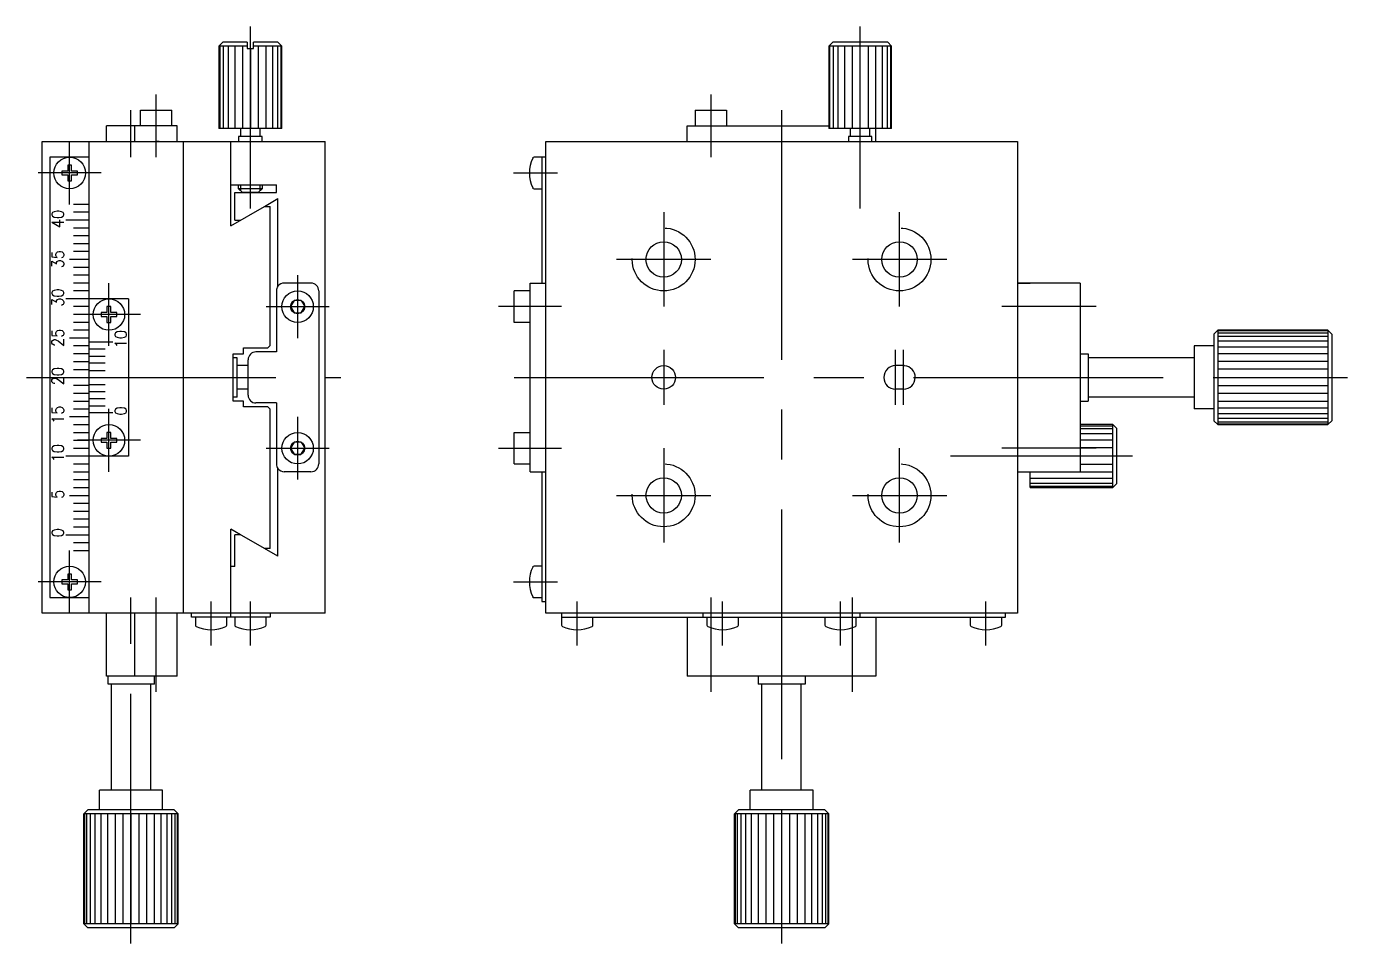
# Model space of a CAD drawing. Extents: x -135 to 243, y -133 to 113.
# Drawn here: x 74.6 to 242.7, y -72 to 44.6 of the extents above; entities that cross this region are included whole.
import ezdxf

# ---------------------------------------------------------------- set-up
doc = ezdxf.new("R2010")
doc.units = 0
doc.linetypes.add('CENTER', pattern=[50.8, 31.75, -6.35, 6.35, -6.35])
doc.linetypes.add('DASHED', pattern=[19.05, 12.7, -6.35])
doc.layers.get('0').update_dxf_attribs({"linetype": 'CONTINUOUS'})
doc.layers.add('CENTER', color=1, linetype='CENTER')
doc.styles.add('CONVERTER_2', font='txt.shx', dxfattribs={"width": 0.9})

# ---------------------------------------------------------------- blocks, each defined once
blk = doc.blocks.new('*U13')
at = {"color": 7, "linetype": 'CONTINUOUS', "style": 'CONVERTER_2', "width": 0.9}
blk.add_text('0', height=1.5, rotation=90, dxfattribs=at).set_placement((79.38, -20.34))
blk = doc.blocks.new('*U14')
at = {"color": 7, "linetype": 'CONTINUOUS', "style": 'CONVERTER_2', "width": 0.9}
blk.add_text('10', height=1.5, rotation=90, dxfattribs=at).set_placement((79.38, -10.79))
blk = doc.blocks.new('*U15')
at = {"color": 7, "linetype": 'CONTINUOUS', "style": 'CONVERTER_2', "width": 0.9}
blk.add_text('5', height=1.5, rotation=90, dxfattribs=at).set_placement((79.38, -15.45))
blk = doc.blocks.new('*U16')
at = {"color": 7, "linetype": 'CONTINUOUS', "style": 'CONVERTER_2', "width": 0.9}
blk.add_text('15', height=1.5, rotation=90, dxfattribs=at).set_placement((79.38, -5.9))
blk = doc.blocks.new('*U17')
at = {"color": 7, "linetype": 'CONTINUOUS', "style": 'CONVERTER_2', "width": 0.9}
blk.add_text('0', height=1.5, rotation=90, dxfattribs=at).set_placement((87.38, -4.84))
blk = doc.blocks.new('*U18')
at = {"color": 7, "linetype": 'CONTINUOUS', "style": 'CONVERTER_2', "width": 0.9}
blk.add_text('30', height=1.5, rotation=90, dxfattribs=at).set_placement((79.38, 8.99))
blk = doc.blocks.new('*U19')
at = {"color": 7, "linetype": 'CONTINUOUS', "style": 'CONVERTER_2', "width": 0.9}
blk.add_text('25', height=1.5, rotation=90, dxfattribs=at).set_placement((79.38, 3.88))
blk = doc.blocks.new('*U20')
at = {"color": 7, "linetype": 'CONTINUOUS', "style": 'CONVERTER_2', "width": 0.9}
blk.add_text('20', height=1.5, rotation=90, dxfattribs=at).set_placement((79.38, -1.01))
blk = doc.blocks.new('*U21')
at = {"color": 7, "linetype": 'CONTINUOUS', "style": 'CONVERTER_2', "width": 0.9}
blk.add_text('10', height=1.5, rotation=90, dxfattribs=at).set_placement((87.38, 3.71))
blk = doc.blocks.new('*U22')
at = {"color": 7, "linetype": 'CONTINUOUS', "style": 'CONVERTER_2', "width": 0.9}
blk.add_text('35', height=1.5, rotation=90, dxfattribs=at).set_placement((79.38, 13.88))
blk = doc.blocks.new('*U23')
at = {"color": 7, "linetype": 'CONTINUOUS', "style": 'CONVERTER_2', "width": 0.9}
blk.add_text('40', height=1.5, rotation=90, dxfattribs=at).set_placement((79.38, 18.99))

msp = doc.modelspace()

# ---------------------------------------------------------------- linework, layer by layer
at = {"color": 7, "linetype": 'CONTINUOUS'}
for p, q in [((99.13, 42.14), (99.63, 42.64)), ((99.13, 42.14), (99.13, 31.64)), ((102.73, 42.14), (99.13, 42.14)), ((99.27, 31.64), (99.27, 42.14)), ((102.73, 42.64), (99.63, 42.64)), ((99.67, 42.14), (99.67, 31.64)), ((100.3, 42.14), (100.3, 31.64)), ((101.13, 42.14), (101.13, 31.64)), ((102.1, 42.14), (102.1, 31.64)), ((102.73, 42.64), (102.73, 41.84)), ((103.53, 41.84), (103.53, 42.64)), ((106.63, 42.64), (103.53, 42.64)), ((107.13, 42.14), (103.53, 42.14)), ((104.17, 31.64), (104.17, 42.14)), ((105.13, 31.64), (105.13, 42.14)), ((105.96, 31.64), (105.96, 42.14)), ((106.6, 31.64), (106.6, 42.14)), ((106.63, 42.64), (107.13, 42.14)), ((107, 42.14), (107, 31.64)), ((107.13, 31.64), (107.13, 42.14)), ((176.7, 42.14), (177.2, 42.64)), ((176.7, 42.14), (176.7, 32)), ((179.67, 42.14), (176.7, 42.14)), ((176.84, 32), (176.84, 42.14)), ((184.2, 42.64), (177.2, 42.64)), ((177.24, 42.14), (177.24, 31.64)), ((177.87, 42.14), (177.87, 31.64)), ((178.7, 42.14), (178.7, 31.64)), ((179.67, 42.14), (179.67, 31.64)), ((180.7, 42.14), (179.67, 42.14)), ((180.7, 32), (180.7, 42.14)), ((181.74, 42.14), (180.7, 42.14)), ((181.74, 31.64), (181.74, 42.14)), ((184.7, 42.14), (181.74, 42.14)), ((182.7, 31.64), (182.7, 42.14)), ((183.53, 31.64), (183.53, 42.14)), ((184.16, 31.64), (184.16, 42.14)), ((184.2, 42.64), (184.7, 42.14)), ((184.56, 42.14), (184.56, 31.64)), ((184.7, 31.64), (184.7, 42.14)), ((102.73, 41.84), (103.13, 41.84)), ((103.13, 41.84), (103.13, 31.64)), ((103.13, 41.84), (103.53, 41.84)), ((89.13, 32), (89.13, 34)), ((89.13, 34), (91.13, 34)), ((91.13, 34), (93.13, 34)), ((93.13, 32), (93.13, 34)), ((159.7, 34), (159.7, 32)), ((159.7, 34), (163.7, 34)), ((163.7, 34), (163.7, 32)), ((84.83, 30), (84.83, 32)), ((91.13, 32), (84.83, 32)), ((84.83, 30), (84.83, 32)), ((88.43, 30), (88.43, 32)), ((93.83, 32), (91.13, 32)), ((93.83, 30), (93.83, 32)), ((158.7, 32), (176.7, 32)), ((158.7, 32), (159.7, 32)), ((158.7, 30), (158.7, 32)), ((176.7, 32), (176.7, 31.64)), ((176.84, 31.64), (176.84, 32)), ((182.7, 31.64), (182.7, 32)), ((99.27, 31.64), (99.13, 31.64)), ((101.91, 31.64), (99.27, 31.64)), ((104.63, 30.64), (101.63, 30.64)), ((101.63, 30.64), (101.63, 30)), ((103.13, 31.64), (101.91, 31.64)), ((101.91, 30.64), (101.91, 31.64)), ((104.36, 31.64), (103.13, 31.64)), ((104.36, 30.64), (104.36, 31.64)), ((107.13, 31.64), (104.36, 31.64)), ((104.63, 30), (104.63, 30.64)), ((177.87, 31.64), (176.7, 31.64)), ((178.7, 31.64), (177.87, 31.64)), ((182.7, 31.64), (178.7, 31.64)), ((182.2, 30.64), (179.2, 30.64)), ((179.2, 30.64), (179.2, 30)), ((179.48, 30.64), (179.48, 31.64)), ((181.93, 30.64), (181.93, 31.64)), ((182.2, 30), (182.2, 30.64)), ((183.53, 31.64), (182.7, 31.64)), ((182.7, 30), (182.7, 31.64)), ((184.56, 31.64), (183.53, 31.64)), ((184.7, 31.64), (184.56, 31.64)), ((76.63, 0), (76.63, 30)), ((76.63, 30), (94.63, 30)), ((82.63, 17.5), (82.63, 30)), ((84.83, 30), (91.13, 30)), ((90.93, 30), (93.83, 30)), ((91.13, 30), (91.13, 30)), ((91.23, 30), (91.93, 30)), ((91.53, 30), (91.23, 30)), ((93.83, 30), (94.63, 30)), ((94.63, -30), (94.63, 30)), ((94.63, -30), (94.63, 30)), ((94.63, 30), (100.63, 30)), ((100.63, 30), (112.63, 30)), ((100.63, 19.29), (100.63, 30)), ((112.63, -30), (112.63, 30)), ((140.7, 10.31), (140.7, 30)), ((140.7, 30), (200.7, 30)), ((156.7, 30), (158.7, 30)), ((158.7, 30), (160.7, 30)), ((200.7, 30), (200.7, -30)), ((77.63, 28), (77.63, -28)), ((82.63, 28), (77.63, 28)), ((79.88, 27), (79.88, 26.25)), ((80.38, 27), (79.88, 27)), ((80.38, 26.25), (80.38, 27)), ((140.2, 28), (139.21, 28)), ((140.2, 28), (140.2, 12)), ((140.7, 28), (140.2, 28)), ((79.88, 26.25), (79.13, 26.25)), ((79.13, 26.25), (79.13, 25.75)), ((79.13, 25.75), (79.88, 25.75)), ((79.88, 25.75), (79.88, 25)), ((81.13, 26.25), (80.38, 26.25)), ((80.38, 25), (80.38, 25.75)), ((80.38, 25.75), (81.13, 25.75)), ((81.13, 25.75), (81.13, 26.25)), ((79.88, 25), (80.38, 25)), ((100.63, 24.5), (106.43, 24.5)), ((101.63, 24), (101.63, 24.5)), ((101.63, 24.5), (101.91, 24.5)), ((104.63, 24), (101.63, 24)), ((102.13, 23.5), (101.63, 24)), ((101.91, 24.5), (103.13, 24.5)), ((104.63, 24), (104.13, 23.5)), ((104.36, 24.5), (104.63, 24.5)), ((104.63, 24.5), (104.63, 24)), ((106.43, 24.04), (106.43, 24.5)), ((106.43, 23.5), (106.43, 24.5)), ((139.21, 24), (140.2, 24)), ((82.63, 22), (80.63, 22)), ((101.13, 23.5), (106.43, 23.5)), ((101.13, 20), (101.13, 23.5)), ((104.13, 23.5), (102.13, 23.5)), ((103.13, 23.5), (104.13, 23.5)), ((104.9, 21.75), (106.63, 22.75)), ((106.63, 11.6), (106.63, 22.75)), ((82.63, 21), (80.63, 21)), ((100.63, 19.29), (104.9, 21.75)), ((104.9, 21.75), (105.63, 21.75)), ((105.63, 4.05), (105.63, 21.75)), ((82.63, 20), (79.63, 20)), ((82.63, 19), (80.63, 19)), ((101.13, 20), (101.87, 20)), ((82.63, 18), (80.63, 18)), ((82.63, 17), (80.63, 17)), ((82.63, 7.5), (82.63, 17.5)), ((82.63, 16), (80.63, 16)), ((82.63, 15), (80.13, 15)), ((82.63, 14), (80.63, 14)), ((140.7, 12), (140.7, 14)), ((82.63, 13), (80.63, 13)), ((82.63, 12), (80.63, 12)), ((110.83, 12), (107.43, 12)), ((138.7, -12), (138.7, 12)), ((138.7, 12), (140.2, 12)), ((140.2, 12), (140.7, 12)), ((140.7, 0), (140.7, 12)), ((140.7, 10), (140.7, 12)), ((208.7, 12), (200.7, 12)), ((202.34, 12), (200.7, 12)), ((200.7, 12), (202.34, 12)), ((208.7, 12), (208.7, 4)), ((82.63, 11), (80.63, 11)), ((106.43, 11), (106.43, 3.25)), ((111.83, 11), (111.83, -11)), ((136.7, 7), (136.7, 11)), ((138.7, 11), (136.7, 11)), ((87.63, 10), (79.63, 10)), ((82.63, 9), (80.63, 9)), ((84.88, 9), (84.88, 8.25)), ((85.38, 9), (84.88, 9)), ((85.38, 8.25), (85.38, 9)), ((87.63, 10), (87.63, -10)), ((108.68, 9.78), (108.23, 9)), ((108.23, 9), (108.68, 8.22)), ((109.58, 9.78), (108.68, 9.78)), ((109.58, 9.78), (110.03, 9)), ((109.58, 8.22), (110.03, 9)), ((82.63, 8), (80.63, 8)), ((82.63, 7), (80.63, 7)), ((82.63, -6.5), (82.63, 7.5)), ((84.13, 8.25), (84.13, 7.75)), ((84.88, 8.25), (84.13, 8.25)), ((84.13, 7.75), (84.88, 7.75)), ((84.88, 7.75), (84.88, 7)), ((84.88, 7), (85.38, 7)), ((86.13, 8.25), (85.38, 8.25)), ((85.38, 7.75), (86.13, 7.75)), ((85.38, 7), (85.38, 7.75)), ((86.13, 7.75), (86.13, 8.25)), ((108.68, 8.22), (109.58, 8.22)), ((138.7, 7), (136.7, 7)), ((82.63, 6), (80.63, 6)), ((225.7, 5.5), (226.2, 6)), ((225.7, 5.5), (225.7, -5.5)), ((240.2, 6), (226.2, 6)), ((226.2, 6), (226.2, 5.91)), ((240.2, 5.91), (226.2, 5.91)), ((226.2, 5.91), (226.2, 5.64)), ((240.2, 5.64), (226.2, 5.64)), ((226.2, 5.64), (226.2, 5.2)), ((240.2, 5.2), (226.2, 5.2)), ((226.2, 5.2), (226.2, 4.6)), ((240.2, 6), (240.7, 5.5)), ((240.2, 6), (240.2, 5.91)), ((240.2, 5.91), (240.2, 5.64)), ((240.2, 5.64), (240.2, 5.2)), ((240.2, 5.2), (240.2, 4.6)), ((240.7, 5.5), (240.7, 2.2)), ((82.63, 5), (80.13, 5)), ((82.63, 4), (80.63, 4)), ((85.63, 4.5), (82.63, 4.5)), ((84.63, 3.6), (82.63, 3.6)), ((102.23, 3), (102.23, 3.75)), ((102.23, 3.75), (105.33, 3.75)), ((105.33, 3.75), (105.63, 4.05)), ((208.7, 4), (208.7, 2.5)), ((223.2, 4), (223.2, -4)), ((223.2, 4), (223.2, 2.5)), ((225.7, 4), (223.2, 4)), ((225.7, 4), (225.7, -4)), ((240.2, 4.6), (226.2, 4.6)), ((226.2, 4.6), (226.2, 3.86)), ((240.2, 3.86), (226.2, 3.86)), ((226.2, 3.86), (226.2, 3)), ((240.2, 4.6), (240.2, 3.86)), ((240.2, 3.86), (240.2, 3)), ((82.63, 3), (80.63, 3)), ((82.63, 2), (80.63, 2)), ((82.63, 2.7), (84.63, 2.7)), ((84.63, 1.8), (82.63, 1.8)), ((100.93, 3), (102.23, 3)), ((100.93, 2.5), (100.93, 3)), ((101.43, 2.5), (100.93, 2.5)), ((100.93, -2.5), (100.93, 2.5)), ((101.43, 1.5), (101.43, 2.5)), ((102.83, 1.5), (102.83, 2.25)), ((106.43, 3.25), (103.83, 3.25)), ((208.7, 3), (209.7, 3)), ((208.7, 2.5), (208.7, -2.5)), ((209.7, 3), (209.7, 2.5)), ((209.7, 2.5), (209.7, -2.5)), ((223.2, 2.5), (209.7, 2.5)), ((240.2, 3), (226.2, 3)), ((226.2, 3), (226.2, 2.02)), ((240.2, 2.02), (226.2, 2.02)), ((226.2, 2.02), (226.2, 1.04)), ((240.2, 3), (240.2, 2.02)), ((240.2, 2.02), (240.2, 1.04)), ((240.7, 2.2), (240.7, 2)), ((240.7, 2), (240.7, -2)), ((76.63, -30), (76.63, 0)), ((79.63, 0), (82.63, 0)), ((80.63, 1), (82.63, 1)), ((82.63, 0.9), (84.63, 0.9)), ((82.63, 0), (85.13, 0)), ((102.83, 1.5), (101.43, 1.5)), ((101.43, -1.5), (101.43, 1.5)), ((102.83, -1.5), (102.83, 1.5)), ((140.7, -12), (140.7, 0)), ((186.2, 1.5), (185.2, 1.5)), ((240.2, 1.04), (226.2, 1.04)), ((226.2, 1.04), (226.2, 0)), ((226.2, 0), (240.2, 0)), ((226.2, 0), (226.2, -6)), ((240.2, 1.04), (240.2, 0)), ((240.2, 0), (240.2, -6)), ((80.63, -1), (82.63, -1)), ((82.63, -0.9), (84.63, -0.9)), ((101.43, -2.5), (101.43, -1.5)), ((102.83, -1.5), (101.43, -1.5)), ((102.83, -2.25), (102.83, -1.5)), ((186.2, -1.5), (185.2, -1.5)), ((226.2, -1.04), (240.2, -1.04)), ((80.63, -2), (82.63, -2)), ((80.63, -3), (82.63, -3)), ((82.63, -1.8), (84.63, -1.8)), ((82.63, -2.7), (84.63, -2.7)), ((101.43, -2.5), (100.93, -2.5)), ((100.93, -3), (100.93, -2.5)), ((102.23, -3), (100.93, -3)), ((102.23, -3.75), (102.23, -3)), ((106.43, -3.25), (103.83, -3.25)), ((106.43, -3.25), (106.43, -11)), ((208.7, -2.5), (208.7, -3)), ((208.7, -3), (209.7, -3)), ((208.7, -3), (208.7, -4)), ((223.2, -2.5), (209.7, -2.5)), ((209.7, -2.5), (209.7, -3)), ((223.2, -2.5), (223.2, -4)), ((226.2, -2.02), (240.2, -2.02)), ((226.2, -3), (240.2, -3)), ((240.7, -2), (240.7, -5.5)), ((82.63, -5), (80.13, -5)), ((80.63, -4), (82.63, -4)), ((82.63, -3.6), (84.63, -3.6)), ((85.63, -4.5), (82.63, -4.5)), ((105.33, -3.75), (102.23, -3.75)), ((105.33, -3.75), (105.63, -4.05)), ((105.63, -21.75), (105.63, -4.05)), ((208.7, -4), (208.7, -12)), ((225.7, -4), (223.2, -4)), ((225.7, -4), (223.2, -4)), ((226.2, -3.86), (240.2, -3.86)), ((226.2, -4.6), (240.2, -4.6)), ((80.63, -6), (82.63, -6)), ((82.63, -18.5), (82.63, -6.5)), ((208.7, -6), (208.7, -6.14)), ((212.84, -6), (208.7, -6)), ((208.7, -6.14), (208.7, -6.54)), ((208.7, -6.14), (212.84, -6.14)), ((208.7, -6.54), (208.7, -7.17)), ((212.84, -6.54), (208.7, -6.54)), ((212.84, -10), (212.84, -6)), ((212.84, -6), (213.34, -6.5)), ((213.34, -13.5), (213.34, -6.5)), ((226.2, -6), (225.7, -5.5)), ((226.2, -5.2), (240.2, -5.2)), ((226.2, -5.64), (240.2, -5.64)), ((226.2, -5.91), (240.2, -5.91)), ((240.2, -6), (226.2, -6)), ((226.2, -6), (240.2, -6)), ((240.2, -6), (240.7, -5.5)), ((80.63, -7), (82.63, -7)), ((80.63, -8), (82.63, -8)), ((84.13, -7.75), (84.13, -8.25)), ((84.88, -7.75), (84.13, -7.75)), ((84.13, -8.25), (84.88, -8.25)), ((84.88, -7), (84.88, -7.75)), ((85.38, -7), (84.88, -7)), ((84.88, -8.25), (84.88, -9)), ((85.38, -7.75), (85.38, -7)), ((86.13, -7.75), (85.38, -7.75)), ((85.38, -8.25), (86.13, -8.25)), ((85.38, -9), (85.38, -8.25)), ((86.13, -8.25), (86.13, -7.75)), ((108.68, -8.22), (108.23, -9)), ((109.58, -8.22), (108.68, -8.22)), ((109.58, -8.22), (110.03, -9)), ((136.7, -11), (136.7, -7)), ((136.7, -7), (138.7, -7)), ((208.7, -7.17), (208.7, -8)), ((212.84, -7.17), (208.7, -7.17)), ((208.7, -8), (208.7, -8.96)), ((212.84, -8), (208.7, -8)), ((87.63, -10), (79.63, -10)), ((80.63, -9), (82.63, -9)), ((84.88, -9), (85.38, -9)), ((108.23, -9), (108.68, -9.78)), ((108.68, -9.78), (109.58, -9.78)), ((109.58, -9.78), (110.03, -9)), ((208.7, -8.96), (208.7, -11.04)), ((212.84, -8.96), (208.7, -8.96)), ((212.84, -10), (208.84, -10)), ((212.84, -14), (212.84, -10)), ((80.63, -11), (82.63, -11)), ((106.63, -22.75), (106.63, -11.6)), ((136.7, -11), (138.7, -11)), ((208.7, -11.04), (208.7, -12)), ((208.7, -11.04), (212.84, -11.04)), ((80.63, -12), (82.63, -12)), ((80.63, -13), (82.63, -13)), ((110.83, -12), (107.43, -12)), ((138.7, -12), (140.7, -12)), ((140.2, -12), (140.2, -28.5)), ((140.7, -30), (140.7, -12)), ((200.7, -12), (208.7, -12)), ((202.34, -12), (208.7, -12)), ((202.34, -13.86), (202.34, -12)), ((202.34, -12.83), (212.84, -12.83)), ((208.7, -12), (212.84, -12)), ((80.13, -15), (82.63, -15)), ((80.63, -14), (82.63, -14)), ((202.34, -13.46), (212.84, -13.46)), ((212.84, -13.86), (202.34, -13.86)), ((202.34, -14), (202.34, -13.86)), ((202.34, -14), (212.84, -14)), ((213.34, -13.5), (212.84, -14)), ((80.63, -16), (82.63, -16)), ((80.63, -17), (82.63, -17)), ((80.63, -18), (82.63, -18)), ((79.63, -20), (82.63, -20)), ((80.63, -19), (82.63, -19)), ((82.63, -30), (82.63, -18.5)), ((100.63, -30.5), (100.63, -19.29)), ((101.13, -19.58), (100.63, -19.29)), ((101.13, -19.58), (100.63, -19.29)), ((101.87, -20), (101.13, -19.58)), ((104.9, -21.75), (101.13, -19.58)), ((101.87, -20), (101.13, -20)), ((101.13, -24.04), (101.13, -20)), ((80.63, -21), (82.63, -21)), ((106.63, -22.75), (104.9, -21.75)), ((105.63, -21.75), (104.9, -21.75)), ((80.63, -22), (82.63, -22)), ((79.88, -25), (79.88, -25.75)), ((80.38, -25), (79.88, -25)), ((80.38, -25.75), (80.38, -25)), ((101.13, -24.04), (100.63, -24.04)), ((140.2, -24), (139.21, -24)), ((79.13, -25.75), (79.13, -26.25)), ((79.88, -25.75), (79.13, -25.75)), ((79.13, -26.25), (79.88, -26.25)), ((79.88, -26.25), (79.88, -27)), ((81.13, -25.75), (80.38, -25.75)), ((80.38, -26.25), (81.13, -26.25)), ((80.38, -27), (80.38, -26.25)), ((81.13, -26.25), (81.13, -25.75)), ((77.63, -28), (82.63, -28)), ((79.88, -27), (80.38, -27)), ((139.21, -28), (140.2, -28)), ((140.2, -28.5), (140.7, -28.5)), ((84.63, -30), (76.63, -30)), ((94.63, -30), (84.03, -30)), ((84.83, -32), (84.83, -30)), ((84.83, -38), (84.83, -30)), ((94.63, -30), (84.83, -30)), ((88.43, -38), (88.43, -30)), ((93.83, -38), (93.83, -30)), ((94.63, -30), (93.83, -30)), ((112.63, -30), (94.63, -30)), ((95.63, -30.5), (95.63, -30)), ((105.63, -30), (105.63, -30.5)), ((160.7, -30), (140.7, -30)), ((142.7, -30), (142.7, -30.5)), ((200.7, -30), (160.7, -30)), ((160.7, -30), (160.7, -30.5)), ((180.7, -30.5), (180.7, -30)), ((199.2, -30.5), (199.2, -30)), ((105.63, -30.5), (95.63, -30.5)), ((96.13, -30.5), (96.13, -31.49)), ((100.13, -31.49), (100.13, -30.5)), ((101.13, -30.5), (101.13, -31.49)), ((105.13, -31.49), (105.13, -30.5)), ((142.7, -30.5), (158.7, -30.5)), ((142.7, -30.5), (142.7, -31.49)), ((146.7, -31.49), (146.7, -30.5)), ((158.7, -30.5), (160.7, -30.5)), ((158.7, -30.5), (158.7, -38)), ((160.7, -30.5), (170.7, -30.5)), ((161.2, -30.5), (161.2, -31.49)), ((165.2, -31.49), (165.2, -30.5)), ((170.7, -30.5), (182.7, -30.5)), ((176.2, -30.5), (176.2, -31.49)), ((180.2, -31.49), (180.2, -30.5)), ((182.7, -30.5), (199.2, -30.5)), ((182.7, -30.5), (182.7, -38)), ((194.7, -30.5), (194.7, -31.49)), ((198.7, -31.49), (198.7, -30.5)), ((88.43, -38), (84.83, -38)), ((85.03, -39), (85.03, -38)), ((93.83, -38), (88.43, -38)), ((90.93, -39), (90.93, -38)), ((166.7, -38), (158.7, -38)), ((167.7, -38), (166.7, -38)), ((168.2, -38), (167.7, -38)), ((167.7, -38), (167.7, -39)), ((173.2, -38), (168.2, -38)), ((174.7, -38), (173.2, -38)), ((173.7, -38), (173.7, -39)), ((182.7, -38), (174.7, -38)), ((90.93, -39), (85.03, -39)), ((85.43, -39), (85.43, -52.5)), ((90.43, -39), (90.43, -52.5)), ((168.2, -39), (167.7, -39)), ((168.2, -52.5), (168.2, -39)), ((173.2, -39), (168.2, -39)), ((173.2, -52.5), (173.2, -39)), ((173.7, -39), (173.2, -39)), ((91.93, -52.5), (83.93, -52.5)), ((85.43, -52.5), (83.93, -52.5)), ((83.93, -55), (83.93, -52.5)), ((83.93, -55), (83.93, -52.5)), ((90.43, -52.5), (85.43, -52.5)), ((91.93, -52.5), (90.43, -52.5)), ((91.93, -55), (91.93, -52.5)), ((174.7, -52.5), (166.7, -52.5)), ((166.7, -55), (166.7, -52.5)), ((166.7, -55), (166.7, -52.5)), ((168.2, -52.5), (166.7, -52.5)), ((174.7, -52.5), (173.2, -52.5)), ((174.7, -55), (174.7, -52.5)), ((81.93, -55.5), (82.43, -55)), ((93.43, -55), (82.43, -55)), ((91.93, -55), (83.93, -55)), ((93.43, -55), (93.93, -55.5)), ((164.7, -55.5), (165.2, -55)), ((176.2, -55), (165.2, -55)), ((174.7, -55), (166.7, -55)), ((176.2, -55), (176.7, -55.5)), ((81.93, -55.5), (81.93, -69.5)), ((81.93, -69.5), (81.93, -55.5)), ((87.93, -55.5), (81.93, -55.5)), ((82.02, -55.5), (82.02, -69.5)), ((82.29, -55.5), (82.29, -69.5)), ((82.74, -55.5), (82.74, -69.5)), ((83.34, -55.5), (83.34, -69.5)), ((84.08, -55.5), (84.08, -69.5)), ((84.93, -55.5), (84.93, -69.5)), ((85.91, -55.5), (85.91, -69.5)), ((86.89, -55.5), (86.89, -69.5)), ((87.93, -55.5), (87.93, -69.5)), ((88.97, -55.5), (87.93, -55.5)), ((88.97, -69.5), (88.97, -55.5)), ((89.95, -55.5), (88.97, -55.5)), ((89.95, -69.5), (89.95, -55.5)), ((90.93, -55.5), (89.95, -55.5)), ((90.93, -69.5), (90.93, -55.5)), ((91.79, -55.5), (90.93, -55.5)), ((91.79, -69.5), (91.79, -55.5)), ((92.53, -55.5), (91.79, -55.5)), ((92.53, -69.5), (92.53, -55.5)), ((93.13, -55.5), (92.53, -55.5)), ((93.13, -69.5), (93.13, -55.5)), ((93.57, -55.5), (93.13, -55.5)), ((93.57, -69.5), (93.57, -55.5)), ((93.84, -55.5), (93.57, -55.5)), ((93.84, -69.5), (93.84, -55.5)), ((93.93, -55.5), (93.84, -55.5)), ((93.93, -69.5), (93.93, -55.5)), ((170.7, -55.5), (164.7, -55.5)), ((164.7, -69.5), (164.7, -55.5)), ((164.7, -55.5), (164.7, -69.5)), ((164.79, -55.5), (164.79, -69.5)), ((165.06, -55.5), (165.06, -69.5)), ((165.5, -55.5), (165.5, -69.5)), ((166.1, -55.5), (166.1, -69.5)), ((166.84, -55.5), (166.84, -69.5)), ((167.7, -55.5), (167.7, -69.5)), ((168.68, -55.5), (168.68, -69.5)), ((169.66, -55.5), (169.66, -69.5)), ((170.7, -55.5), (170.7, -69.5)), ((171.74, -55.5), (170.7, -55.5)), ((171.74, -69.5), (171.74, -55.5)), ((172.72, -55.5), (171.74, -55.5)), ((172.72, -69.5), (172.72, -55.5)), ((173.7, -55.5), (172.72, -55.5)), ((173.7, -69.5), (173.7, -55.5)), ((174.56, -55.5), (173.7, -55.5)), ((174.56, -69.5), (174.56, -55.5)), ((175.3, -55.5), (174.56, -55.5)), ((175.3, -69.5), (175.3, -55.5)), ((175.9, -55.5), (175.3, -55.5)), ((175.9, -69.5), (175.9, -55.5)), ((176.34, -55.5), (175.9, -55.5)), ((176.34, -69.5), (176.34, -55.5)), ((176.61, -55.5), (176.34, -55.5)), ((176.61, -69.5), (176.61, -55.5)), ((176.7, -55.5), (176.61, -55.5)), ((176.7, -69.5), (176.7, -55.5)), ((87.93, -69.5), (81.93, -69.5)), ((81.93, -69.5), (82.43, -70)), ((85.93, -70), (82.43, -70)), ((89.93, -70), (85.93, -70)), ((88.97, -69.5), (87.93, -69.5)), ((89.95, -69.5), (88.97, -69.5)), ((90.13, -70), (89.93, -70)), ((90.93, -69.5), (89.95, -69.5)), ((93.43, -70), (90.13, -70)), ((91.79, -69.5), (90.93, -69.5)), ((92.53, -69.5), (91.79, -69.5)), ((93.13, -69.5), (92.53, -69.5)), ((93.57, -69.5), (93.13, -69.5)), ((93.93, -69.5), (93.43, -70)), ((93.84, -69.5), (93.57, -69.5)), ((93.93, -69.5), (93.84, -69.5)), ((170.7, -69.5), (164.7, -69.5)), ((164.7, -69.5), (165.2, -70)), ((168.7, -70), (165.2, -70)), ((172.7, -70), (168.7, -70)), ((171.74, -69.5), (170.7, -69.5)), ((172.72, -69.5), (171.74, -69.5)), ((172.9, -70), (172.7, -70)), ((173.7, -69.5), (172.72, -69.5)), ((176.2, -70), (172.9, -70)), ((174.56, -69.5), (173.7, -69.5)), ((175.3, -69.5), (174.56, -69.5)), ((175.9, -69.5), (175.3, -69.5)), ((176.34, -69.5), (175.9, -69.5)), ((176.7, -69.5), (176.2, -70)), ((176.61, -69.5), (176.34, -69.5)), ((176.7, -69.5), (176.61, -69.5))]:
    msp.add_line(p, q, dxfattribs=at)
at = {"color": 3, "linetype": 'CONTINUOUS'}
for p, q in [((101.9, 23.73), (101.9, 24.5)), ((104.36, 23.73), (104.36, 24.5))]:
    msp.add_line(p, q, dxfattribs=at)
at = {"color": 7, "linetype": 'CONTINUOUS'}
for centre, radius in [((80.13, 26), 2), ((155.7, 15), 2.25), ((185.7, 15), 2.25), ((109.13, 9), 2), ((85.13, 8), 2), ((109.13, 9), 0.9), ((155.7, 0), 1.5), ((85.13, -8), 2), ((109.13, -9), 2), ((109.13, -9), 0.9), ((155.7, -15), 2.25), ((185.7, -15), 2.25), ((80.13, -26), 2)]:
    msp.add_circle(centre, radius, dxfattribs=at)
at = {"color": 3, "linetype": 'DASHED'}
for centre in [(155.7, 15), (185.7, 15), (155.7, -15), (185.7, -15)]:
    msp.add_circle(centre, 4, dxfattribs=at)
at = {"color": 7, "linetype": 'CONTINUOUS'}
for centre, radius, start, end in [((142.96, 26), 4.35, 154.3284, 205.6716), ((139.21, 27.8), 0.2, 90, 154.3284), ((139.21, 24.2), 0.2, 205.6716, 270), ((107.43, 11), 1, 90, 143.1301), ((110.83, 11), 1, 0, 90), ((107.43, 11), 1, 143.1301, 180), ((103.83, 2.25), 1, 90, 180), ((185.2, 0), 1.5, 134.1828, 180), ((185.2, 0), 1.5, 180, 270), ((185.2, 0), 1.5, 90, 134.1828), ((186.2, 0), 1.5, 84.011, 90), ((186.2, 0), 1.5, 270, 0), ((186.2, 0), 1.5, 0, 84.011), ((103.83, -2.25), 1, 180, 270), ((107.43, -11), 1, 180, 216.8699), ((107.43, -11), 1, 216.8699, 270), ((110.83, -11), 1, 270, 360), ((142.96, -26), 4.35, 154.3284, 205.6716), ((139.21, -24.2), 0.2, 90, 154.3284), ((139.21, -27.8), 0.2, 205.6716, 270), ((96.33, -31.49), 0.2, 180, 244.3284), ((98.13, -27.75), 4.35, 244.3284, 295.6716), ((99.93, -31.49), 0.2, 295.6716, 0), ((101.33, -31.49), 0.2, 180, 244.3284), ((103.13, -27.75), 4.35, 244.3284, 295.6716), ((104.93, -31.49), 0.2, 295.6716, 0), ((142.9, -31.49), 0.2, 180, 244.3284), ((144.7, -27.75), 4.35, 244.3284, 295.6716), ((146.5, -31.49), 0.2, 295.6716, 0), ((161.4, -31.49), 0.2, 180, 244.3284), ((163.2, -27.75), 4.35, 244.3284, 295.6716), ((165, -31.49), 0.2, 295.6716, 0), ((176.4, -31.49), 0.2, 180, 244.3284), ((178.2, -27.75), 4.35, 244.3284, 295.6716), ((180, -31.49), 0.2, 295.6716, 0), ((194.9, -31.49), 0.2, 180, 244.3284), ((196.7, -27.75), 4.35, 244.3284, 295.6716), ((198.5, -31.49), 0.2, 295.6716, 0)]:
    msp.add_arc(centre, radius, start, end, dxfattribs=at)
at = {"layer": 'CENTER', "color": 1, "linetype": 'CENTER'}
for p, q in [((103.13, 21.5), (103.13, 44.64)), ((180.7, 21.5), (180.7, 44.64)), ((91.13, 28), (91.13, 36)), ((161.7, 36), (161.7, 28)), ((87.93, 28), (87.93, 34)), ((170.7, 34), (170.7, -72)), ((80.13, 22), (80.13, 30)), ((84.13, 26), (76.13, 26)), ((136.6, 26), (142.2, 26)), ((155.7, 21), (155.7, 9)), ((185.7, 9), (185.7, 21)), ((161.7, 15), (149.7, 15)), ((191.7, 15), (179.7, 15)), ((85.13, 4), (85.13, 12)), ((109.13, 13), (109.13, 5)), ((105.13, 9), (113.13, 9)), ((142.7, 9), (134.7, 9)), ((210.7, 9), (198.7, 9)), ((89.13, 8), (81.13, 8)), ((155.7, 3.5), (155.7, -3.5)), ((185.2, -3.5), (185.2, 3.5)), ((186.2, -3.5), (186.2, 3.5)), ((74.63, 0), (114.63, 0)), ((136.7, 0), (242.7, 0)), ((85.13, -12), (85.13, -4)), ((109.13, -5), (109.13, -13)), ((89.13, -8), (81.13, -8)), ((105.13, -9), (113.13, -9)), ((134.7, -9), (142.7, -9)), ((155.7, -9), (155.7, -21)), ((185.7, -21), (185.7, -9)), ((215.34, -10), (192.2, -10)), ((210.7, -9), (198.7, -9)), ((149.7, -15), (161.7, -15)), ((179.7, -15), (191.7, -15)), ((80.13, -30), (80.13, -22)), ((84.13, -26), (76.13, -26)), ((136.6, -26), (142.2, -26)), ((87.93, -72), (87.93, -28)), ((91.13, -40), (91.13, -28)), ((98.13, -34.1), (98.13, -28.5)), ((103.13, -34.1), (103.13, -28.5)), ((144.7, -34.1), (144.7, -28.5)), ((161.7, -28), (161.7, -40)), ((163.2, -34.1), (163.2, -28.5)), ((178.2, -34.1), (178.2, -28.5)), ((179.7, -40), (179.7, -28)), ((196.7, -34.1), (196.7, -28.5))]:
    msp.add_line(p, q, dxfattribs=at)

# ---------------------------------------------------------------- block references
at = {"color": 7, "linetype": 'CONTINUOUS'}
for name in ['*U23', '*U22', '*U18', '*U19', '*U21', '*U20', '*U16', '*U17', '*U14', '*U15', '*U13']:
    msp.add_blockref(name, (0, 0), dxfattribs=at)

doc.saveas('drawing.dxf')
